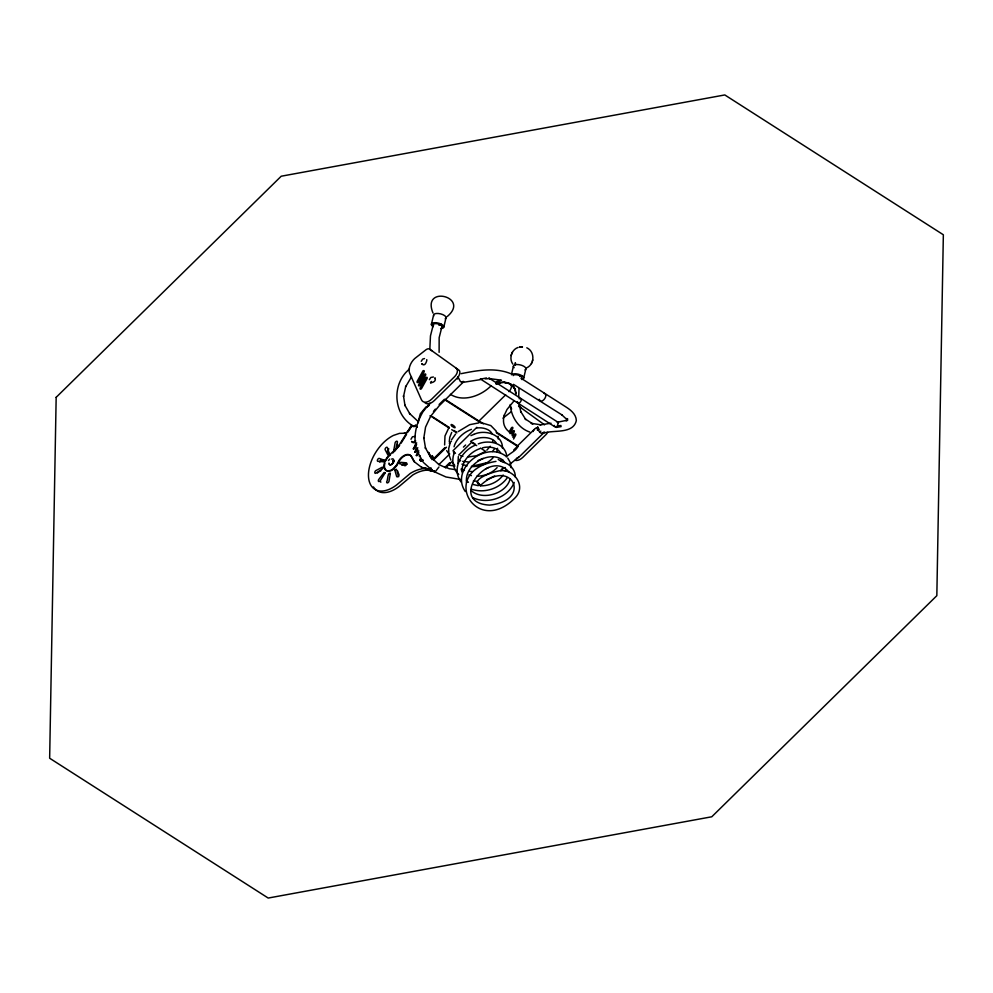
<?xml version="1.0" encoding="UTF-8"?>
<svg xmlns="http://www.w3.org/2000/svg" width="993" height="993" viewBox="0 0 993 993"><rect width="100%" height="100%" fill="white"/><g stroke="black" fill="none" stroke-linecap="round" stroke-linejoin="round"><path stroke-width="1.49" d="M498.238 439.005L498.126 436.188M480.327 378.954L555.112 426.978L557.048 426.891L558.389 422.509L488.817 377.998M533.067 431.545C533.129 429.882 537.858 425.736 537.871 428.306M517.378 401.606C518.172 407.217 524.701 396.852 519.165 398.739M410.965 439.266L412.455 436.771L415.285 436.423M411.586 441.426L413.46 442.543L415.682 440.917M435.108 378.209L435.046 378.618M449.258 441.773L449.767 437.317L451.716 432.439M429.82 349.536L430.466 335.907L433.358 324.438M518.656 397.448L519.041 388.673M537.486 430.341A4.444 3.364 89.4 0 1 537.523 428.02L537.983 427.822A4.444 1.303 45.5 0 0 539.199 429.497M518.123 347.438C511.494 349.573 508.776 358.461 512.81 364.071M526.849 367.758C534.892 364.071 534.879 351.398 526.799 347.798M401.966 465.345L402.997 463.905L407.018 464.227M497.543 448.277L496.748 451.877M504.357 415C502.21 422.149 503.848 428.79 511.097 433.171M458.307 456.581L458.058 463.334M417.904 422.956L420.337 413.733L426.047 406.882M505.797 469.503L505.276 471.116M431.372 324.438L433.556 315.191M443.871 326.858L446.056 317.611M511.544 374.125L513.406 366.206M523.721 378.01L525.893 368.763M441.885 326.858L439.154 337.719L439.117 352.329M421.231 361.303L422.708 359.081L424.52 358.56M429.361 379.661L430.85 377.439L433.42 377.005M493.037 440.408L492.565 442.059M510.092 478.899C506.579 493.732 482.151 501.068 470.943 490.393M450.189 442.791L448.675 448.675L448.873 454.397M454.062 446.8C455.911 439.241 463.446 432.191 471.427 429.348M454.471 452.287C451.306 459.697 452.796 468.882 458.729 474.493M537.536 428.02L537.883 426.953M438.968 466.971L435.642 471.253M567.648 418.798L566.891 420.809L566.742 418.525L567.673 420.287L561.678 414.689L562.286 415.099L513.493 384.353M458.108 377.663L457.86 376.645L460.454 381.622L462.701 382.404L463.681 381.535M512.462 351.994L511.06 355.544M531.416 363.587L531.851 362.495M532.372 361.154L532.819 360.025M514.237 482.437C507.882 497.878 487.513 504.767 472.705 497.605M430.813 415.918L425.55 427.114L423.75 438.459L423.8 437.739L425.563 448.389L425.302 447.682L430.503 456.991M504.233 415.384L507.013 409.476L513.828 401.11M543.593 432.427C541.433 435.592 537.809 430.441 537.809 427.995M509.21 431.843L511.234 428.182A1.254 0.732 -57.4 0 1 512.525 427.313A1.254 0.732 -57.4 0 1 512.661 428.653L509.918 433.593M511.358 433.966L512.711 431.521A1.254 0.732 -57.4 0 1 514.002 430.652A1.254 0.732 -57.4 0 1 514.138 431.992L512.09 435.691M512.847 437.305L514.188 434.86A1.254 0.732 -57.4 0 1 515.479 433.991A1.254 0.732 -57.4 0 1 515.615 435.331L513.567 439.03M411.474 376.906L405.578 386.848L405.777 386.215L403.53 396.48L403.493 395.748L404.995 405.665L404.734 404.983L409.886 413.92L409.451 413.398L418.574 421.901M401.098 443.163L406.547 434.363M408.098 431.843L411.996 425.55M449.072 427.3L444.988 435.964L444.616 444.951M451.641 439.663L455.539 434.078M388.474 460.529L389.715 459.101M399.633 445.447L392.781 453.019M419.344 456.569L419.977 455.688M427.995 406.125L429.584 404.424M416.688 442.804L413.249 448.861L416.65 444.616M416.315 444.368L413.584 448.935L414.59 448.724M416.477 448.687L414.739 452.2L417.283 449.221M417.792 447.706L415.062 452.274M417.755 449.531L415.881 452.299M418.798 450.748L416.216 455.539L418.773 452.56M418.425 452.324L416.539 455.613L417.544 455.402M495.979 461.397C437.243 471.092 476.168 539.125 515.715 497.183C526.911 484.721 512.115 466.909 497.332 471.265C492.764 472.209 469.615 479.458 480.202 485.701C511.147 456.122 533.526 500.534 489.586 505.114C446.205 502.83 488.841 447.148 509.186 472.32M480.376 485.738L479.607 484.286M507.187 477.906C499.405 488.804 484.125 493.558 471.489 489.214M490.257 446.242L486.843 450.164M492.391 451.554L494.303 449.159M500.906 470.806L502.83 468.423M503.178 475.014C498.188 481.977 489.524 485.825 481.059 485.862M397.746 471.092L397.274 472.308L398.665 476.652M429.857 403.17L423.03 411.661C416.166 423.341 412.591 437.441 416.936 450.685M433.457 411.425L435.344 409.116M430.552 416.352L439.142 405.814L463.272 382.106M428.777 405.057L428.467 406.261M492.975 457.86C487.811 463.47 480.115 466.586 472.519 466.611M497.133 467.591C492.131 473.115 484.51 476.168 476.727 476.255M431.421 381.449L430.801 382.876M439.105 404.486L444.256 399.422L481.183 423.043L480.811 422.211M462.006 382.417L463.061 381.374M392.731 460.702C396.865 458.679 390.013 468.063 389.057 463.719A3.339 1.961 -57.4 0 1 389.02 463.036M444.976 447.533L433.085 459.2L438.894 464.587L445.795 467.703L452.237 461.373M449.295 443.288L451.455 441.165M433.593 459.896L446.49 447.235M478.849 421.169L505.685 394.817M438.894 464.587L449.73 453.938M452.982 450.748L476.839 427.313M449.606 462.763L445.274 467.008L445.795 467.703M458.692 455.03L471.576 442.369L476.665 445.621M517.055 446.341L534.234 429.46M513.741 449.978L517.874 445.919L496.14 432.017M517.874 445.919C517.03 450.661 509.31 453.342 506.318 456.991M539.758 432.166L540.825 431.123M409.464 368.85L405.814 372.487C391.714 388.226 394.494 415.124 413.15 426.034M486.545 377.948L480.376 379.152M463.433 447.111L465.643 445.013M390.572 454.645L388.71 456.358A10.278 6.045 -57.4 0 0 385.756 460.789M458.145 431.607L469.714 424.681L478.887 422.881M490.902 386.004C480.736 396.12 462.949 402.45 450.412 394.32M509.831 464.203L518.743 457.128M502.942 418.14L511.072 411.859M447.111 316.618C471.042 296.808 421.181 284.383 433.01 313.08M422.857 460.305L421.02 460.913L420.126 460.156M484.485 451.927L476.566 455.725L468.187 456.979M494.675 475.97L486.558 479.743M557.048 426.891L556.167 427.412L561.082 426.642L560.884 425.5L557.507 426.034M470.545 441.451C478.638 435.642 492.776 436.399 496.301 443.238M475.213 445.212C461.683 450.698 451.008 469.044 461.162 482.064M378.321 472.159L380.915 470.781M498.25 459.436L500.795 461.062L501.912 460.491M501.229 469.528L505.176 467.517M565.96 420.722L566.842 420.287L558.24 422.075M483.206 458.381L478.03 460.504M485.478 468.957L488.544 467.492M470.918 435.617L473.922 434.338M479.954 448.625C469.552 452.1 460.491 463.086 462.279 472.767M438.881 325.183L441.401 324.252M499.913 382.566L495.954 383.894L504.034 382.293L507.969 383.149L511.209 384.589L515.392 389.777L513.48 386.463L515.057 389.281M524.974 369.93A6.392 2.644 13.3 0 0 523.596 366.144A6.392 2.644 13.3 0 0 515.355 364.692L514.337 365.039A6.392 2.644 13.3 0 0 514.163 367.708M474.046 434.301C484.981 429.175 502.855 434.351 502.508 448.402M478.254 443.921C488.581 439.527 504.556 442.766 506.666 455.439M496.438 381.585L500.671 380.443M495.792 383.521C501.453 380.667 510.526 382.479 513.455 386.438M486.595 462.788L471.365 466.387M482.573 447.818C489.276 445.907 498.064 447.781 500.658 453.093M557.234 422.484L558.389 422.509M461.199 373.653C477.422 370.439 494.638 367.187 510.588 373.591M462.924 382.367L480.327 379.649M550.991 423.217L539.956 424.942L540.837 424.818L531.143 423.316L532.869 423.974L525.21 418.934L525.818 419.629L520.593 411.338L520.903 412.145L518.942 403.208M542.972 433.395C552.629 429.41 573.11 434.698 576.325 420.598C576.213 414.615 571.273 410.432 566.655 407.415L522.616 379.239M440.743 328.596L442.034 328.422A6.392 2.644 13.3 0 0 442.046 324.587L440.755 323.917A6.392 2.644 13.3 0 0 432.675 323.035A6.392 2.644 13.3 0 0 433.196 326.697M519.624 376.471L522.492 376.124M476.677 428.02C482.412 427.089 490.046 429.15 492.143 433.829M485.18 378.892L490.095 378.569L489.462 378.594L501.502 380.195M461.41 470.62L464.451 470.421M422.608 364.518L421.839 363.674L422.435 364.009M420.213 459.958L420.486 460.566M413.063 426.556A4.444 2.619 -57.4 0 1 412.07 425.612L407.875 431.409A5.089 2.991 -57.4 0 1 405.032 433.246L404.114 433.271M405.032 433.246L399.496 433.358L393.439 435.43A32.223 18.954 -57.4 0 0 368.515 476.938A32.223 18.954 -57.4 0 0 396.79 484.795L410.27 473.438A40.477 23.82 -57.4 0 1 431.67 469.863A4.444 2.619 -57.4 0 1 431.471 469.068M430.577 382.379C429.05 383.41 437.404 382.305 434.934 377.936M522.479 346.942L519.525 347.029L522.244 347.016M468.249 461.956L462.701 461.36M469.192 471.377L472.445 471.576M476.777 481.195L473.376 480.972M482.176 422.981L490.827 425.587L496.438 431.347M543.928 393.216C549.477 394.643 541.235 405.305 539.273 399.298M504.134 382.491C506.343 383.149 510.787 382.801 511.469 385.582A5.561 3.264 -57.4 0 1 508.9 391.652M447.806 464.947L454.881 466.102M455.737 469.689L449.171 468.721L445.1 466.896M460.938 479.545L445.931 476.963L433.395 471.315L423.775 462.788M478.303 485.689L472.978 484.46M529.778 432.054C518.16 428.157 511.06 416.365 510.216 404.523M477.05 482.077L479.197 483.802M421.516 467.318L431.123 469.49A4.444 2.619 -57.4 0 1 430.937 467.753M427.201 469.813L434.053 471.365A40.477 23.82 -57.4 0 0 412.728 475.014L399.248 486.359A32.223 18.954 -57.4 0 1 373.418 486.905M427.673 470.123L434.537 471.663A4.444 2.619 -57.4 0 1 434.326 470.868M384.229 460.69L381.647 459.958A1.663 0.981 -57.4 0 0 379.822 462.13M460.305 455.613L462.912 456.37M458.555 460.28L460.603 460.876M467.07 465.965L461.919 464.165M468.833 474.89L471.439 475.635M502.173 461.968C509.297 463.197 515.615 469.627 515.317 477.099M461.013 469.143L462.961 469.95M445.025 399.323L483.368 423.85M496.463 432.824L518.098 446.664M432.203 416.576L448.799 427.201M453.913 430.466L456.47 432.092M472.482 442.344L475.039 443.983M449.221 428.07L430.081 415.645M451.765 429.684L456.842 432.936M480.475 448.054L485.552 451.306M518.52 406.038L544.536 424.855M505.648 455.998C485.304 440.755 449.717 469.093 465.32 491.56M502.781 460.044C488.693 449.668 463.917 465.518 466.586 482.561M453.602 451.654L455.514 453.304M466.549 480.649L468.448 482.288M426.692 359.689C427.511 358.597 425.463 367.621 422.248 364.096M502.433 459.759L504.816 462.49M452.647 462.788L454.583 464.997M507.758 458.071L510.34 462.589L511.072 467.678M511.209 384.589L511.469 385.582M515.826 392.856L515.293 389.628M511.68 408.979L511.01 407.912M446.676 450.611L448.24 453.031M417.197 451.393L423.266 462.254M414.478 461.832L411.797 456.892A10.824 6.368 -57.4 0 0 407.353 454.819L405.33 455.427A10.824 6.368 -57.4 0 0 399.534 460.603L396.89 465.518L393.377 469.317A10.278 6.045 -57.4 0 1 385.197 469.329L384.589 467.616A10.278 6.045 -57.4 0 1 384.874 463.197M389.604 455.166L387.829 451.691A1.663 0.981 -57.4 0 1 387.704 450.276A1.663 0.981 -57.4 0 1 388.896 448.923M500.795 461.062L500.584 460.318M450.859 460.069L448.935 454.757M432.451 455.924L433.68 458.704M431.98 455.613L433.891 459.858M428.902 452.659L432.054 459.672M417.345 427.35L415.732 424.942A4.444 2.619 -57.4 0 1 411.524 425.24L397.833 447.21L388.238 456.06A10.278 6.045 -57.4 0 0 384.117 467.318L384.725 469.031A10.278 6.045 -57.4 0 0 392.905 469.019L396.418 465.221L399.062 460.293A10.824 6.368 -57.4 0 1 404.859 455.129L406.869 454.521A10.824 6.368 -57.4 0 1 411.325 456.581L414.007 461.522L421.988 467.629L431.595 469.788A4.444 2.619 -57.4 0 1 431.396 468.994M428.43 452.349L430.888 457.91M554.615 426.394L554.305 425.401M411.996 441.786L412.095 442.071A3.339 1.961 -57.4 0 0 415.459 441.103M389.256 464.116L389.368 464.414A3.339 1.961 -57.4 0 0 392.136 464.041A3.339 1.961 -57.4 0 0 393.886 460.429L393.29 459.089A3.339 1.961 -57.4 0 0 391.614 459.101M510.824 407.304L510.514 406.261M537.685 427.338L537.821 427.983M537.883 428.368L538.007 429.088M515.019 389.231L515.541 392.434M453.528 451.579L453.789 453.888M397.473 445.025A1.663 0.981 -57.4 0 1 397.61 444.268M415.459 425.985A4.444 2.619 -57.4 0 1 413.796 426.63M380.778 482.25A1.663 0.981 -57.4 0 1 380.828 481.866M377.501 473.102A1.663 0.981 -57.4 0 1 377.737 472.73M457.599 378.966A4.444 3.364 89.4 0 1 457.562 377.799M463.073 381.635A4.444 3.364 89.4 0 1 462.328 382.255M441.55 327.243A4.444 1.775 14.2 0 0 440.408 324.835L439.465 324.388A4.444 1.775 14.2 0 0 434.698 323.693A4.444 1.775 14.2 0 0 433.556 325.419M427.089 407.13A2.78 1.204 32.4 0 1 427.474 406.82M392.781 461.261A1.663 0.981 -57.4 0 1 392.694 461.646M423.006 460.069A3.339 1.961 -57.4 0 1 420.238 460.442M419.927 459.747A3.339 1.961 -57.4 0 1 419.89 459.064M433.767 315.923A6.392 2.644 13.3 0 1 440.631 313.875A6.392 2.644 13.3 0 1 445.212 318.803M455.924 368.167A5.561 3.264 -57.4 0 1 454.868 376.397L431.943 398.913A11.109 6.541 -57.4 0 1 421.404 399.683L409.637 373.132A11.109 6.541 -57.4 0 1 416.315 357.306L426.183 349.61A5.561 3.264 -57.4 0 1 429.907 349.337L458.381 369.731A5.561 3.264 -57.4 0 1 457.326 377.961L434.4 400.489A11.109 6.541 -57.4 0 1 424.892 402.724M430.726 350.38A5.561 3.264 -57.4 0 1 432.365 350.914M543.084 432.514A4.444 3.364 89.4 0 1 542.377 433.209M520.965 378.544A4.444 1.775 14.2 0 0 521.437 376.831L520.853 376.297A4.444 1.775 14.2 0 0 516.261 374.733A4.444 1.775 14.2 0 0 513.17 375.627M515.355 364.692A5.139 3.525 77.8 0 0 515.355 362.706L515.255 362.743A5.176 3.922 71.2 0 1 515.305 364.704M521.772 379.525A6.392 2.644 13.3 0 0 522.963 376.508L522.008 375.751A6.392 2.644 13.3 0 0 513.182 373.939L512.152 374.287A6.392 2.644 13.3 0 0 511.482 374.795M547.627 432.352A5.561 3.264 -57.4 0 1 545.927 434.661L523.013 457.177A11.109 6.541 -57.4 0 1 514.97 460.28M519.339 407.068A5.561 3.264 -57.4 0 1 520.977 407.602M516.36 458.431A11.109 6.541 -57.4 0 0 520.543 455.601L543.469 433.085A5.561 3.264 -57.4 0 0 544.4 432.005M56.167 397.324L49.65 758.23L268.197 898.057L711.782 816.78L936.833 595.676L943.35 234.77L724.803 94.943L281.218 176.22L56.167 397.324M383.037 467.566L382.317 468.944L376.434 472.842A1.663 0.981 -57.4 0 1 374.808 472.817A1.663 0.981 -57.4 0 1 375.863 470.583L382.342 467.157L383.037 467.566M390.361 473.388L389.082 480.662A1.663 0.981 -57.4 0 1 387.766 482.797A1.663 0.981 -57.4 0 1 386.662 481.791C387.965 480.86 387.456 471.501 390.361 473.388M393.749 450.487C396.033 453.367 396.679 442.94 397.436 442.307A1.663 0.981 -57.4 0 0 396.331 441.314A1.663 0.981 -57.4 0 0 395.015 443.449L393.749 450.487M384.589 460.342L383.559 461.782L378.271 461.348A1.663 0.981 -57.4 0 1 377.452 459.995A1.663 0.981 -57.4 0 1 379.189 458.381L384.589 460.342M399.534 463.52L404.908 465.729A1.663 0.981 -57.4 0 0 406.646 464.116A1.663 0.981 -57.4 0 0 405.827 462.763L400.527 462.328L399.534 463.52M515.963 393.24L515.864 393.973L515.963 393.24M385.247 472.705L380.555 480.227A1.663 0.981 -57.4 0 1 378.743 481.518A1.663 0.981 -57.4 0 1 378.718 479.52L384.055 472.519L385.247 472.705M389.293 453.602L387.853 454.881L385.371 450.114A1.663 0.981 -57.4 0 1 385.669 447.955A1.663 0.981 -57.4 0 1 387.431 447.582L389.293 453.602M394.854 470.248L396.666 476.528A1.663 0.981 -57.4 0 0 398.416 476.156A1.663 0.981 -57.4 0 0 398.727 473.996L396.244 469.23L394.854 470.248M422.621 371.494L417.221 381.262A1.254 0.732 -57.4 0 0 418.574 381.846L424.048 371.965A1.254 0.732 -57.4 0 0 423.912 370.625A1.254 0.732 -57.4 0 0 422.621 371.494M424.11 374.833L418.698 384.601A1.254 0.732 -57.4 0 0 420.051 385.185L425.538 375.304A1.254 0.732 -57.4 0 0 425.389 373.964A1.254 0.732 -57.4 0 0 424.11 374.833M425.587 378.172L420.188 387.94A1.254 0.732 -57.4 0 0 421.529 388.524L427.015 378.643A1.254 0.732 -57.4 0 0 426.866 377.303A1.254 0.732 -57.4 0 0 425.587 378.172M500.211 383.174L499.429 383.447L500.236 383.224M482.164 378.978L481.009 379.301L482.164 378.978M451.53 425.575A2.495 0.695 37.8 0 0 454.98 427.722A2.495 0.695 37.8 0 0 452.82 425.078A2.495 0.695 37.8 0 0 451.53 425.575"/></g></svg>
